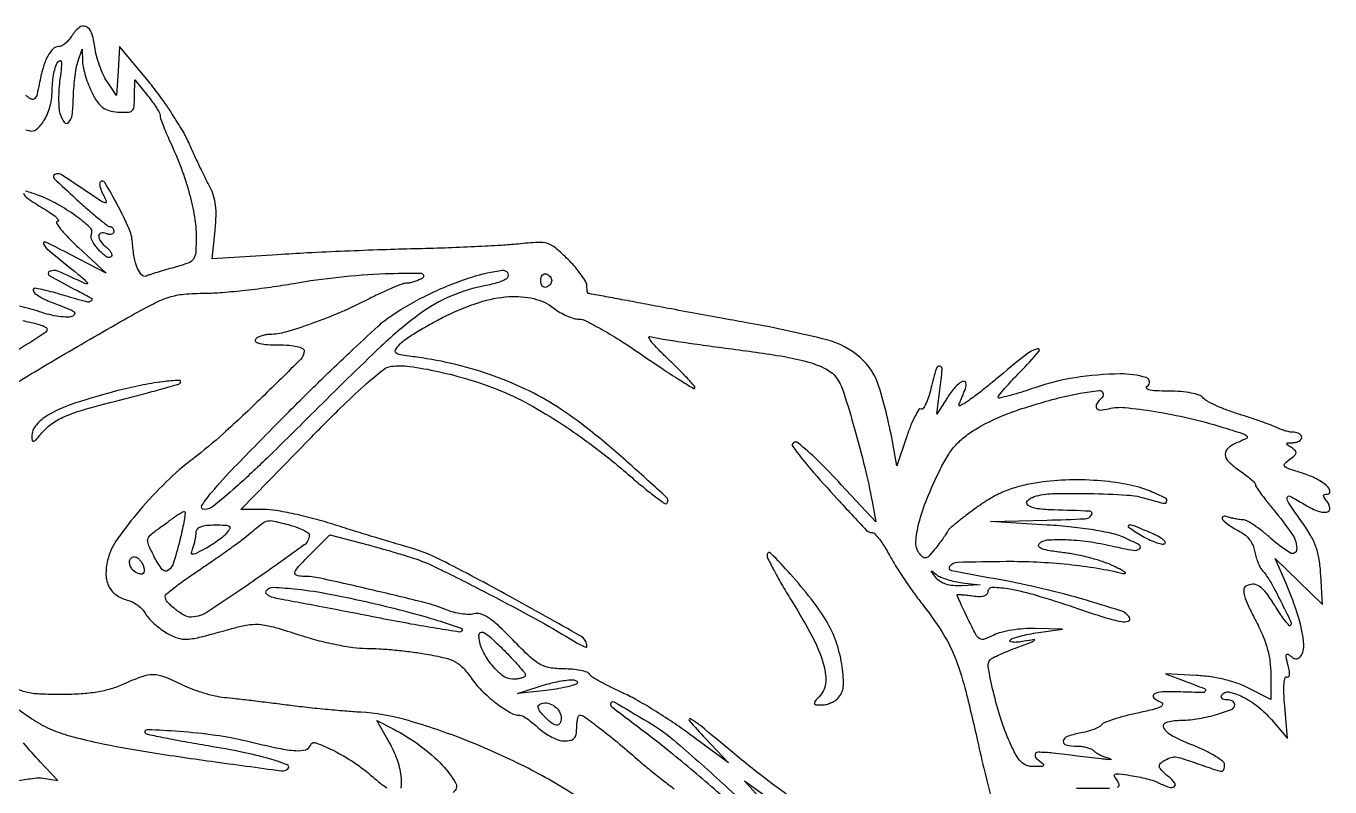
# Model space of a CAD drawing. Extents: x 39 to 1071, y 2 to 926.
# Drawn here: x 462.9 to 716.5, y 778.1 to 926 of the extents above; entities that cross this region are included whole.
import ezdxf

# ---------------------------------------------------------------- set-up
doc = ezdxf.new("R2010")
doc.units = 0

msp = doc.modelspace()

# ---------------------------------------------------------------- linework, layer by layer
for points in [[(675.188566, 777.99234, 0.421414), (675.513081, 778.501871, 0.116059), (675.041242, 779.450307, -0.068739), (674.587247, 780.181793, -0.444289), (674.743511, 780.533609, -0.110018), (675.512724, 780.608818, -0.00774), (677.668797, 780.311201, -0.013518), (679.25912, 780.022333, -0.012604), (680.869335, 779.642041, -0.012694), (682.282253, 779.231894, -0.041177), (683.184259, 778.860895, 0.032101), (685.210513, 777.984214, 0.236938), (686.225046, 778.107713, 0.442222), (686.33197, 778.80745, 0.048936), (685.053408, 780.102752, -0.017451), (683.79102, 781.230226, -0.120633), (683.348595, 781.925377, -0.248192), (683.439444, 782.488783, -0.090315), (684.053408, 783.05417, -0.044308), (685.353633, 783.723713, -0.117177), (686.381068, 783.882867, -0.059462), (687.742381, 783.609195, -0.005503), (691, 782.5, 0.002663), (694.490697, 781.289277, 0.074749), (695.433915, 781.11831, 0.336068), (695.857545, 781.419675, 0.076159), (696, 782.349497, 0.232917), (695.677098, 783.005061, 0.024736), (694.2375, 784.002642, 0.026449), (692.298599, 785.071042, 0.018167), (690, 786.082188, -0.022904), (685.846914, 787.956249, -0.149018), (684.213022, 789.526527, -0.476301), (684.643932, 790.606554, -0.07525), (687.25, 791.005577, 0.039375), (690.600126, 791.275594, 0.029154), (694.230413, 792.077591, 0.022398), (697.359505, 793.116299, 0.310844), (698, 794.047004, 0.160576), (697.880172, 794.410504, 0.096613), (697.542039, 794.720057, 0.078173), (697.03721, 794.929131, 0.059223), (696.440983, 795, -0.061406), (695.886026, 795.068413, -0.130858), (695.510632, 795.276206, -0.191584), (695.370945, 795.58368, -0.151498), (695.463088, 795.940275, -0.316949), (696.823745, 796.520941, -0.062621), (699.472793, 795.597001, -0.052149), (702.497665, 793.679968, -0.049517), (705.118794, 791.148344), (708.215608, 787.5), (707.702592, 793.750435, -0.011093), (707.550341, 796.297308, -0.028424), (707.585986, 798.143019, -0.044805), (707.774855, 799.272438, -0.504551), (708.13487, 799.416646, 0.318961), (708.445177, 799.436516, 0.198376), (708.626809, 799.770847, 0.066763), (708.605848, 800.537454, 0.020875), (708.374208, 801.666211, -0.007749), (707.98907, 803.321133, -0.17916), (708.05624, 803.792981, -0.442293), (708.354619, 803.866625, -0.024499), (709.217343, 803.224477, 0.433752), (710.791848, 803.429798, 0.179212), (711.429584, 805.752662, 0.054104), (710.387993, 811.031386, 0.025055), (707.967605, 817.600466), (705.87809, 822.5), (710.465053, 818.016267), (715.052017, 813.532533), (714.719211, 819.23329, 0.02363), (714.395405, 822.28929, 0.045436), (713.801748, 824.677671, 0.046391), (712.79603, 826.887189, 0.025739), (711.193202, 829.380501, -0.005277), (708.488903, 833.231311, -0.171915), (708.198875, 834.316351, -0.542121), (708.728719, 834.60439, -0.014492), (711.481763, 833.011271, 0.042556), (713.991644, 831.741025, 0.128888), (715.875578, 831.500297, 0.400313), (716.475335, 832.242008, 0.153986), (715.926114, 833.589028, -0.020791), (715.378389, 834.30781, -0.166999), (715.265678, 834.701809, -0.325851), (715.44987, 834.928504, -0.064709), (716, 835, 0.469759), (716.486737, 835.586787, 0.179205), (715.856055, 836.637721, 0.055), (713.564622, 838.092779, 0.041216), (710.779388, 839.184243, -0.007685), (708.360998, 839.949505, -0.138496), (707.695512, 840.401937, -0.382166), (707.7116, 840.910893, -0.044467), (708.643144, 841.728328, 0.02098), (709.632414, 842.51745, 0.177682), (709.902673, 843.007692, 0.252105), (709.743101, 843.456243, 0.042861), (708.995129, 844.024172, -0.011345), (708.172211, 844.570929, -0.315109), (708.087968, 844.800893, -0.324682), (708.275059, 844.953284, -0.011725), (709.25, 844.984687, 0.055145), (709.919429, 845.064679, 0.074289), (710.485937, 845.289252, 0.09332), (710.86614, 845.617251, 0.169824), (711, 846, 0.149454), (710.883405, 846.381359, 0.098698), (710.555389, 846.70625, 0.081991), (710.065097, 846.925341, 0.064244), (709.486431, 847, -0.043966), (708.782419, 847.062025, -0.021854), (707.907397, 847.257195, -0.021506), (707.011976, 847.540236, -0.029473), (706.236431, 847.875557, 0.026415), (705.222835, 848.321176, 0.004934), (703.315959, 849.020529, 0.005272), (701.068099, 849.793263, 0.004797), (698.732792, 850.543828, -0.014301), (696.443726, 851.327831, -0.017033), (694.335038, 852.201128, -0.015955), (692.622127, 853.04682, -0.097193), (691.860347, 853.668271, 0.135754), (691.060452, 854.225208, 0.035237), (689.533452, 854.644384, 0.030344), (687.526117, 854.920704, 0.018353), (685.127555, 855.015313, -0.009179), (682.614877, 855.068286, -0.046098), (681.222071, 855.252599, -0.244678), (680.84634, 855.571407, -0.363365), (680.97104, 855.96094, 0.642418), (680.7435, 857.633981, 0.076835), (675.692315, 858.346832, 0.034953), (666.925155, 857.617068, 0.045471), (659.110009, 855.673034, -0.007208), (656.383087, 854.768553, -0.012474), (654.088565, 854.106506, -0.006503), (652.214738, 853.642081, -0.483284), (652, 853.812357, -0.173624), (652.137702, 854.196956, -0.005417), (653.230117, 855.497937, -0.009992), (654.582934, 857.011761, -0.006688), (656.187632, 858.691183, 0.012659), (659.915127, 862.686704, 0.75379), (659.571567, 863.226911, 0.096918), (657.358704, 862.072798, 0.005888), (651.549608, 857.31974, -0.007594), (648.572745, 854.900951, -0.016196), (646.185829, 853.143167, -0.023063), (644.5844, 852.147503, -0.707861), (644.340229, 852.362452, -0.000111), (644.636922, 853.098371, -0.00007), (644.984495, 853.959595, -0.00007), (645.327072, 854.807759, -0.000127), (645.606989, 855.5, 0.162167), (645.677792, 856.622707, 0.475624), (645.069157, 856.897672, 0.097866), (643.63979, 855.791312, 0.036393), (642.106468, 853.75), (640.016534, 850.5), (640.644191, 855.25, 0.008959), (641.099218, 859.243247, 0.398574), (640.626713, 859.848294, 0.375873), (639.955817, 859.418425, 0.008803), (638.89881, 855.51242, -0.018268), (638.408184, 853.826582, -0.032566), (637.866051, 852.488124, -0.038514), (637.348135, 851.597959, -0.399539), (636.969823, 851.518651, 0.408509), (636.558879, 851.425864, 0.022656), (635.830574, 850.176512, 0.024513), (635.021471, 848.428313, 0.014172), (634.213533, 846.256231), (632.256247, 840.5), (631.546348, 844.5, 0.030642), (628.793033, 855.903511, 0.139988), (625.114839, 861.562657, 0.116766), (618.64156, 864.964072, 0.018435), (604.5, 868.044211, -0.000693), (599.879526, 868.880123, -0.000377), (594.20625, 869.919048, -0.000376), (588.438163, 870.98431, -0.000596), (583.5, 871.906224, 0.000277), (579.2649, 872.699679, 0.000447), (575.657813, 873.370074, 0.000061), (572.448226, 873.963223, 0.03238), (572.25, 873.9867, -0.3248), (572.151991, 874.066159, -0.02353), (572.073437, 874.426927, -0.025824), (572.018047, 874.903507, -0.016019), (572, 875.466667, 0.133694), (571.786606, 876.250471, 0.02208), (570.925491, 877.577009, 0.022904), (569.74262, 879.083236, 0.01847), (568.342096, 880.591237, 0.018961), (565.925484, 882.831203, 0.102621), (564.36841, 883.692052, 0.088991), (562.498683, 883.923194, 0.012393), (558.592096, 883.612752, -0.011198), (555.342168, 883.346677, -0.003018), (550.177053, 883.071339, -0.003055), (544.306761, 882.829875, -0.00316), (538.5, 882.663297, 0.003066), (532.217565, 882.48426, 0.001933), (524.884076, 882.201871, 0.00194), (517.674825, 881.868327, 0.003564), (511.807493, 881.532111), (499.114987, 880.713992), (499.684997, 886.236858, 0.018617), (499.864791, 888.973014, 0.036484), (499.767615, 891.152901, 0.044471), (499.384817, 892.981414, 0.050737), (498.694382, 894.629862, -0.009979), (497.930714, 896.103666, -0.003401), (496.879524, 898.272522, -0.003379), (495.750939, 900.683831, -0.00389), (494.707657, 903, 0.028489), (493.387258, 905.584019, 0.012314), (491.353521, 908.871639, 0.012139), (489.012443, 912.272449, 0.01575), (486.696188, 915.265155), (481.11082, 922.03031), (480.80541, 917.265155), (480.5, 912.5), (478.659954, 915.211901, -0.042528), (477.915303, 916.539573, -0.021739), (477.201319, 918.313372, -0.021434), (476.619943, 920.21745, -0.030046), (476.278285, 921.961901, 0.04804), (475.645618, 924.672019, 0.208193), (474.562105, 925.868559, 0.288711), (473.228633, 925.683733, 0.078331), (471.767927, 924, -0.040331), (471.199529, 923.234769, -0.042858), (470.526177, 922.5875, -0.046947), (469.8525, 922.140171, -0.123709), (469.294637, 922, 0.199096), (468.157661, 921.528579, 0.075658), (467.121048, 920.117729, 0.051315), (466.212066, 917.842575, 0.023032), (465.472586, 914.705562, -0.013993), (465.047067, 912.742214, -0.108842), (464.634971, 911.906774, -0.293604), (464.10729, 911.729231, -0.111997), (463.383826, 912.096416, 0.029597), (462.85207, 912.487024, 0.069635)], [(462.841718, 905.778057, -0.08957), (463.42453, 905.667334, 0.270515), (464.963322, 905.918783, 0.090753), (466.486748, 907.729559, 0.068574), (467.620693, 910.556405, 0.060199), (468.015313, 913.714817, -0.024764), (468.098906, 915.273983, -0.024232), (468.336323, 916.828727, -0.024968), (468.678473, 918.16918, -0.078551), (469.086609, 919, -0.186961), (469.494814, 919.271984, -0.440719), (469.760735, 919.085281, -0.057632), (469.775098, 918.006268, -0.007653), (469.508061, 915.736916, 0.016488), (469.311537, 913.767629, 0.01648), (469.245169, 911.789331, 0.016549), (469.301362, 910.061799, 0.060504), (469.504153, 908.986916, 0.075232), (470.347521, 907.273985, 0.476829), (471.186577, 907.212437, 0.157914), (471.869598, 908.659885, 0.026675), (472.09968, 911.75, -0.013694), (472.196586, 913.751915, -0.011949), (472.405267, 915.839062, -0.012101), (472.684802, 917.717225, -0.03451), (473, 919), (473.80064, 921.5), (473.901874, 919, 0.045875), (474.061726, 917.7975, 0.018956), (474.486977, 916.210138, 0.018565), (475.074717, 914.531471, 0.022728), (475.751554, 913.013237, 0.032028), (476.788269, 911.239148, 0.084153), (477.801067, 910.175237, 0.094227), (479.035028, 909.572767, 0.047332), (480.75, 909.275374, 0.023338), (482.694032, 909.216179, 0.182359), (483.521444, 909.543766, 0.183759), (483.922852, 910.33478, 0.023761), (484.035963, 912.262137), (484.071926, 915.5), (486.530996, 912.5, -0.013988), (487.472999, 911.282874, -0.017789), (488.269173, 910.106807, -0.015918), (488.860075, 909.092961, -0.123256), (488.995033, 908.565724, 0.081102), (489.091013, 907.996927, 0.008347), (489.553961, 906.711586, 0.010225), (490.166348, 905.190989, 0.008), (490.890792, 903.565724, -0.018724), (493.05874, 898.407311, -0.023176), (494.668382, 893.451919, -0.025537), (495.672018, 888.892511, -0.041425), (496, 884.940576, -0.015773), (495.904658, 881.918995, -0.141658), (495.461607, 880.684326, -0.151168), (494.438776, 879.91519, -0.01872), (491.75, 879.062019, 0.003496), (490.037425, 878.575461, 0.003992), (488.406177, 878.085494, 0.003618), (487.02858, 877.648749, 0.022485), (486.334859, 877.388257, -0.316181), (485.430459, 877.579416, -0.088799), (484.603479, 878.861447, -0.054495), (483.954992, 881.059616, -0.027224), (483.59717, 883.940878, 0.08788), (482.916137, 886.671367, 0.017787), (480.710587, 891.175958, 0.011259), (478.244609, 895.54957, 0.489323), (477.330819, 895.664152, 0.223587), (477.212959, 895.336666, 0.038633), (477.3286, 894.66982, 0.035574), (477.600372, 893.849862, 0.025062), (478.015364, 892.971291, -0.035585), (478.520834, 891.840184, -0.596413), (478.305521, 891.597857, -0.087853), (477.50424, 891.942743, -0.003492), (474.846385, 893.717289, 0.00589), (469.735795, 897.094103, 0.269678), (468.52434, 897.149009, 0.511025), (468.407638, 896.346498, 0.007382), (472.5, 892.491166, 0.005793), (474.853628, 890.388114, 0.008721), (476.957812, 888.61505, 0.004341), (478.767685, 887.169116, 0.167282), (479.25, 887.001805, -0.128172), (479.536026, 886.926524, -0.100464), (479.779688, 886.716, -0.089033), (479.943523, 886.401588, -0.075839), (480, 886.031385, -0.184534), (479.877514, 885.710807, -0.147206), (479.559375, 885.516384, -0.100118), (479.074366, 885.488865, -0.055937), (478.5, 885.638374, 0.139469), (477.479824, 885.729675, 0.362762), (477.045328, 885.199898, 0.161695), (477.405655, 884.146917, 0.056999), (478.524166, 882.979944, -0.035146), (479.070391, 882.457669, -0.056006), (479.448435, 881.934403, -0.076658), (479.616805, 881.48809, -0.25351), (479.530297, 881.196963, -0.366812), (478.581807, 881.118771, -0.054924), (477.042922, 882.497692, -0.051045), (475.750143, 884.276641, -0.226991), (475.64969, 885.529489, 0.30955), (475.340391, 886.82717, 0.026536), (472.54957, 889.09958, 0.031471), (468.993967, 891.365524, 0.035301), (465.312695, 893.071213, 0.023323), (462.80614, 893.892645, 0.606141)], [(462.424207, 893.483488, 0.162745), (463.195678, 892.492545, 0.011682), (466.1811, 890.607227, -0.013876), (467.743758, 889.610779, -0.03471), (468.808192, 888.776457, -0.09483), (469.207252, 888.248801, -0.553677), (469.059553, 888.00946, 0.573665), (468.865521, 887.672586, 0.038325), (469.640369, 886.529494, 0.025932), (471.071536, 884.9114, 0.0125), (473.059553, 882.984563), (478.5, 877.969125), (471.5, 881.578584, 0.005654), (466.698012, 883.98632, 0.686211), (466.334617, 883.648215, 0.125772), (467.162648, 882.5164, 0.002233), (473.051044, 877.710871, -0.010542), (474.262241, 876.688415, -0.055673), (474.845706, 876.046045, -0.596882), (474.760761, 875.870239, -0.122727), (474.317316, 875.960029, 0.009777), (469.08436, 878.324971, 0.217463), (467.457728, 878.286981, 0.603691), (467.430785, 877.46907, 0.011432), (472.164754, 874.915949, -0.008497), (475.552341, 873.114542, -0.524002), (475.610084, 872.537503, -0.248134), (474.71275, 872.338009, -0.006163), (470.544408, 873.536672, 0.005436), (468.606305, 874.097051, 0.006902), (466.804616, 874.570147, 0.005536), (465.288315, 874.928239, 0.055266), (464.641069, 875, 0.492103), (464.318687, 874.581321, 0.179062), (464.826116, 873.859631, 0.043947), (466.814372, 872.732348, 0.021321), (469.52416, 871.633312, -0.011778), (471.441276, 870.898039, -0.086571), (472.26826, 870.376683, -0.365176), (472.327452, 869.941965, -0.155504), (471.8431, 869.536209, -0.107918), (470.910361, 869.372459, -0.024968), (469.313426, 869.518411, -0.024648), (467.45149, 869.877181, -0.021918), (465.558153, 870.428737, 0.013469), (463.623795, 871.027871, 0.013037), (461.638923, 871.529099, 0.013061)], [(459.620841, 855.714122, -0.006759), (469.674837, 861.788623, -0.003246), (482.727026, 869.322316, -0.009704), (487.672249, 872.008416, -0.043166), (490.72437, 873.269783, -0.053758), (493.621834, 873.851719, -0.020676), (497.727026, 874.054876, 0.01812), (501.053039, 874.202445, 0.007236), (505.594814, 874.635431, 0.007149), (510.483804, 875.243877, 0.008943), (515, 875.954172, -0.017072), (523.749038, 877.184824, -0.01595), (532.7623, 877.850367, -0.016185), (539.741077, 877.916262, -0.738706), (540, 877, -0.03708), (539.316028, 876.626693, -0.026137), (538.5, 876.30716, -0.026502), (537.682709, 876.082758, -0.04912), (537, 876.002645, 0.084299), (536.104259, 875.833299, 0.009568), (534.178125, 875.076927, 0.011359), (531.907306, 874.073608, 0.009011), (529.5, 872.890557, -0.016977), (524.126695, 870.355332, -0.015831), (518.468364, 868.126494, -0.015135), (513.390097, 866.481218, -0.06806), (510.309017, 866.024588, 0.041425), (509.425033, 865.941226, 0.043259), (508.580088, 865.713473, 0.047266), (507.891567, 865.385777, 0.12021), (507.5, 865, 0.420328), (507.601709, 864.588375, 0.077973), (508.408386, 864.268876, 0.040398), (509.867237, 864.062207, 0.014995), (511.940983, 864, -0.016952), (514.084244, 863.927312, -0.039811), (515.667482, 863.692264, -0.057629), (516.691208, 863.327721, -0.285815), (517, 862.831655, -0.199633), (516.309124, 861.170252, -0.003109), (508.799054, 853.794032, -0.008928), (501.302492, 846.7775, -0.020759), (495.382439, 841.861855, 0.030724), (490.168365, 837.353984, 0.022632), (484.956205, 831.772847, 0.021601), (480.681837, 826.296821, 0.087769), (478.870861, 822.494466, 0.063852), (478.453118, 819.569718, 0.110784), (478.953496, 817.179079, 0.12656), (480.35598, 815.440411, 0.098904), (482.555242, 814.396779, -0.054575), (483.587513, 814.014173, -0.040967), (484.62386, 813.384647, -0.041868), (485.511222, 812.619689, -0.071185), (486.090199, 811.831461, 0.058429), (486.697113, 810.959618, 0.023969), (487.704981, 809.925978, 0.02332), (488.90478, 808.908283, 0.027619), (490.130493, 808.066837, 0.052326), (492.324758, 807.028925, 0.102967), (494.229475, 806.77592, 0.045638), (496.941793, 807.225789, 0.003881), (503.768574, 809.066286, -0.035014), (506.419724, 809.606738, -0.06219), (508.645501, 809.622051, -0.041892), (511.341746, 809.072477, -0.008598), (515.983667, 807.626353, 0.016286), (519.452008, 806.604061, 0.014233), (523.13835, 805.758019, 0.014649), (526.557369, 805.178719, 0.03465), (529.133181, 805, -0.015982), (531.580364, 804.921757, -0.007909), (534.679024, 804.67414, -0.007841), (537.887787, 804.315711, -0.011373), (540.706316, 803.890688, -0.014784), (544.335815, 803.147466, -0.063447), (546.398625, 802.375089, -0.08411), (547.905183, 801.223083, -0.038346), (549.455725, 799.279969, 0.048672), (551.495675, 796.82892, 0.031614), (554.277993, 794.407246, 0.029877), (557.081613, 792.516779, 0.134179), (558.972648, 792, -0.133392), (559.482707, 791.861459, -0.018431), (560.417844, 791.265625, -0.020053), (561.493925, 790.457293, -0.015764), (562.594501, 789.5, 0.038368), (563.800372, 788.543247, 0.033626), (565.191123, 787.734375, 0.035133), (566.552074, 787.176027, 0.079941), (567.646023, 787, 0.05226), (568.815708, 787.12259, 0.152829), (569.514602, 787.515508, 0.144708), (569.887137, 788.252716, 0.045151), (570, 789.5, -0.02233), (570.042812, 790.458143, -0.035803), (570.173853, 791.265625, -0.040565), (570.36235, 791.84698, -0.30282), (570.591839, 792, -0.158148), (571.516386, 791.700068, -0.006262), (574.403497, 789.550843, -0.010213), (577.856948, 786.798666, -0.006227), (581.826561, 783.415903, 0.008155), (583.943091, 781.626307, 0.005266), (586.449052, 779.620254, 0.005293), (588.940894, 777.710428, 0.009949)], [(614.37146, 774.160156, -0.012922), (607.236723, 779.268645, -0.012848), (600.361512, 784.748331, 0.002394), (594.080815, 789.972575, 0.053543), (592.106973, 791.271586, 0.826429), (591.867358, 790.965742, 0.009554), (595, 787.506102), (599.5, 782.723296), (591.963047, 788.322457, 0.012295), (588.665803, 790.648377, 0.009695), (584.988874, 793.007104, 0.009825), (581.486523, 795.065469, 0.023828), (578.804987, 796.407539, -0.010524), (576.604691, 797.436511, -0.013815), (574.643861, 798.472619, -0.011304), (573.066393, 799.410383, -0.115071), (572.532923, 799.94673, 0.175564), (572.016219, 800.355785, 0.029327), (570.774689, 800.690602, 0.029073), (569.201845, 800.922925, 0.022133), (567.461556, 801, -0.039194), (564.779272, 801.210583, -0.09066), (562.87983, 801.877193, -0.06044), (560.906044, 803.34394, -0.010387), (557.584753, 806.633415, 0.011071), (554.766991, 809.416566, 0.041798), (552.830149, 810.962197, 0.072424), (551.324725, 811.680852, 0.140047), (550.001482, 811.710639, -0.070438), (548.960778, 811.590285, -0.02999), (547.560065, 811.710297, -0.028935), (546.05737, 812.020056, -0.033672), (544.676954, 812.490511, 0.03788), (540.540125, 813.861669, 0.00382), (530.442128, 816.297459, 0.003073), (520.146873, 818.631133, 0.054243), (516.75677, 819, -0.082295), (515.484211, 819.210879, -0.424696), (515.212208, 819.789959, -0.09866), (515.914243, 820.907783, -0.006984), (518.49527, 823.561937), (521.990541, 827.057207), (528.188262, 825.451216, -0.004409), (530.877778, 824.728924, -0.003271), (533.837136, 823.88522, -0.003306), (536.620128, 823.052065, -0.007451), (538.71529, 822.375387, -0.033591), (543.085492, 820.556197, -0.003989), (552.452481, 815.802926, -0.005147), (561.976122, 810.749249, -0.013088), (568.75, 806.831732, 0.0102), (569.996965, 806.100939, 0.018719), (571.045313, 805.565416, 0.015972), (571.852617, 805.221336, 0.527541), (572, 805.32215, 0.269834), (570.815926, 807.356475, 0.003211), (556.861482, 815.164682, 0.008412), (543.62594, 822.171746, 0.053005), (536.5, 824.887905, -0.007415), (534.357246, 825.488047, -0.001898), (530.908761, 826.523535, -0.001933), (526.981705, 827.735605, -0.001961), (523.083016, 828.972257, 0.012287), (519.149011, 830.131272, 0.011857), (515.116104, 831.110601, 0.011857), (511.526027, 831.804009, 0.041795), (509.185464, 832), (504.704896, 832), (518.102448, 845.75, -0.005429), (524.078849, 851.751835, -0.012634), (528.716431, 856.084294, -0.011757), (532.297524, 859.116648, -0.13664), (533.967175, 859.837379, -0.069561), (537.503411, 859.826791, -0.018535), (543.060884, 858.821481, -0.018942), (549.172512, 857.235481, -0.022255), (554.82048, 855.261151, -0.031084), (560.693318, 852.475242, -0.019214), (567.235345, 848.522516, -0.017858), (574.052806, 843.679711, -0.015968), (580.77372, 838.18577, 0.007325), (583.212299, 836.121057, 0.012067), (585.339958, 834.456831, 0.005721), (587.146592, 833.144538, 0.365642), (587.508454, 833.175121, 0.426464), (587.484115, 834.343928, 0.003912), (580.3578, 840.797911, 0.011764), (573.090632, 846.97606, 0.023228), (566.991935, 851.465857, 0.033104), (560.873445, 854.98511, 0.027201), (553.934466, 857.930302, 0.026531), (546.519898, 860.174905, 0.027263), (538.976083, 861.597561, -0.005509), (535.714268, 862.06688, -0.127169), (534.857683, 862.436026, -0.388869), (534.760617, 863.004328, -0.040768), (535.656683, 864.173132, -0.060579), (536.755833, 865.125983, -0.011168), (539.016688, 866.577922, -0.011843), (541.754708, 868.16332, -0.010539), (544.672313, 869.682611, -0.037106), (551.059373, 872.269597, -0.060277), (556.800527, 873.37524, -0.074317), (561.68767, 872.990723, -0.110354), (565.545516, 871.142857, 0.034419), (566.750276, 870.322689, 0.029659), (568.116358, 869.629464, 0.030776), (569.435161, 869.149914, 0.071931), (570.471843, 869, -0.120114), (571.810457, 868.67372, -0.009733), (575.01248, 866.934284, -0.012662), (578.783767, 864.661244, -0.00939), (582.836984, 861.967774, 0.004297), (586.735197, 859.319683, 0.007516), (590.014614, 857.20341, 0.002752), (592.778429, 855.499219, 0.58519), (593, 855.623704, 0.184186), (592.835946, 856.053946, 0.005021), (591.457813, 857.567446, 0.00976), (589.761913, 859.322777, 0.006461), (587.75, 861.274351, -0.009971), (585.850175, 863.143256, -0.024593), (584.554367, 864.60739, -0.063509), (584.047884, 865.436346, -0.653706), (584.243591, 865.652264, 0.039926), (585.437293, 865.355479, 0.002426), (589.075322, 864.772014, 0.003609), (593.421831, 864.128627, 0.00266), (598.243591, 863.476561, -0.005817), (608.922548, 861.963694, -0.028162), (614.912492, 860.695279, -0.052129), (618.555599, 859.28582, -0.130088), (620.662107, 857.392937, -0.068868), (621.965885, 854.641556, -0.006972), (624.048291, 847.690112, -0.009498), (626.042166, 840.137792, -0.014672), (627.447796, 833.535952), (628.170937, 829.571904), (621.46444, 836.815541, 0.01211), (616.824751, 841.589546, 0.026839), (613.015858, 844.942233, 0.322329), (612.157232, 844.980457, 0.427626), (612.024555, 844.265439, 0.021996), (615.432205, 839.952736, 0.007721), (620.686343, 834.059499, 0.002368), (626.327787, 827.983246, 0.207335), (627.443069, 827.5, -0.208512), (627.981362, 827.265315, -0.022584), (628.878532, 826.207412, -0.024679), (629.870091, 824.78526, -0.017447), (630.845551, 823.099702, 0.017023), (632.025956, 821.056004, 0.008183), (633.670142, 818.514302, 0.008103), (635.473514, 815.916148, 0.011484), (637.167428, 813.668972, -0.025599), (640.993546, 808.283515, -0.045545), (643.481601, 803.451374, -0.033483), (645.496213, 797.321304, -0.008234), (647.957713, 787, 0.004647), (649.362823, 780.915101, 0.004149), (650.932988, 774.622492, 0.004164)], [(462.259263, 868.746904, 0.02706), (463.673733, 868.40143, -0.018253), (464.948379, 868.113786, -0.028119), (466.022909, 867.764039, -0.027006), (466.820623, 867.403108, -0.279964), (467, 867.107861, -0.255512), (466.568395, 866.318412, -0.000885), (457.121529, 860.28474, -0.00137)], [(569.646302, 776.449561, 0.027021), (559.222903, 782.349496, 0.0229), (547.639923, 787.4562, 0.02359), (536.587949, 791.146696, 0.055129), (528, 792.576366, -0.006973), (524.940089, 792.787095, -0.003444), (521.059375, 793.135712, -0.003417), (517.037026, 793.552765, -0.004987), (513.5, 793.979697, 0.001495), (510.143793, 794.408607, 0.001357), (506.675, 794.831813, 0.001357), (503.56924, 795.193629, 0.004368), (501.5, 795.410705, -0.032442), (499.665927, 795.707907, -0.017223), (497.440752, 796.29974, -0.017073), (495.198649, 797.064056, -0.025325), (493.298306, 797.897515, 0.021754), (489.878086, 799.426771, 0.091776), (487.682597, 799.857933, 0.089401), (485.449381, 799.480448, 0.020053), (481.859204, 798.021962, -0.03512), (479.418702, 797.115127, -0.029972), (476.742863, 796.500921, -0.025717), (473.642122, 796.14502, -0.014993), (469.900038, 796.021962, -0.011257), (465.499344, 796.108332, -0.048861), (462.917358, 796.471619, -0.06541), (460.834678, 797.274771, -0.031209)], [(459.633174, 794.450208, 0.016303), (464.069343, 791.287421, 0.041026), (467.540972, 789.369354, 0.039385), (471.361564, 788.000548, 0.014031), (477, 786.637248, 0.012987), (486.179728, 784.936444, 0.005073), (498.935203, 783.046694, 0.00102), (512.56119, 781.197372, 0.20847), (513.835646, 781.561361, 0.573163), (513.708403, 782.353059, 0.022527), (510.275688, 783.51156, 0.019955), (505.130661, 784.773551, 0.009106), (498.324232, 786.029124, -0.00342), (493.836372, 786.804332, -0.005284), (489.970509, 787.541623, -0.001893), (486.659636, 788.222456, -0.14572), (486.190182, 788.476485, -0.678972), (486.514591, 789.227919, -0.01144), (492.707894, 788.901992, -0.015979), (499.745548, 788.143156, -0.023987), (505.813347, 786.992994, 0.006192), (512.029398, 785.583966, 0.035195), (515.385846, 785.110412, 0.07986), (517.301083, 785.282442, 0.255364), (518.208791, 786.126374, -0.424334), (519.274295, 786.636392, -0.027857), (522.743736, 785.120707, -0.031169), (526.729921, 782.785688, -0.032091), (530.354211, 779.993861, 0.014997), (531.741705, 778.847447, 0.019085), (533.090804, 777.879447, 0.017334)], [(535.848077, 777.815576, 0.07626), (535.887148, 780.211741, 0.053966), (535.081626, 783.450762, 0.041981), (533.549393, 786.743909), (531.122877, 790.987818), (534.311439, 789.338978, -0.03879), (539.516428, 786.113419, -0.045364), (543.872911, 782.269386, -0.057776), (546.443372, 778.82934, -0.406246), (545.982365, 776.989101, 0.501913)], [(461.435199, 779.290358, -0.011572), (464.569205, 779.768404, -0.068596), (466.223232, 779.753929), (469.078978, 779.334794), (465.688664, 782.917397, -0.017481), (462.391199, 786.655345, -0.010835)], [(608.061278, 773.175581), (602.622557, 779.264163), (610.061278, 773.924439, 0.009375)], [(667.201854, 777.811876, 0.001625), (673.60786, 777.824723, 0.050237)]]:
    msp.add_lwpolyline(points, format="xyb")
for points in [[(556.527357, 877.044265, -0.147061), (556.124344, 876.687075, -0.021468), (555.101418, 876.266315, -0.022738), (553.813208, 875.865229, -0.017733), (552.38262, 875.543957, 0.054317), (545.557528, 873.4777, 0.057556), (539.479961, 870.01819, 0.032221), (531.97997, 863.74083, 0.005865), (518.999475, 851.077348, -0.003189), (509.792108, 841.998174, -0.01122), (503.702569, 836.330055, -0.011089), (499.369311, 832.643329, -0.172373), (497.558657, 832, -0.589335), (497.128732, 832.776394, -0.036884), (499.078935, 835.433794, -0.015814), (503.419343, 840.202027, -0.002448), (512.359651, 849.330474, -0.003999), (519.253962, 856.190644, -0.004936), (525.793559, 862.469338, -0.004097), (531.376426, 867.63892, -0.035957), (534.022678, 869.722113, -0.038129), (541.322139, 873.889861, -0.032016), (549.603439, 877.183775, -0.048708), (555.593546, 878.505798, -0.628431)], [(565.15, 876.5, -0.102038), (565.069583, 876.110048, -0.070382), (564.834219, 875.723802, -0.066918), (564.485911, 875.399741, -0.073624), (564.075, 875.191667, -0.159683), (563.666526, 875.189601, -0.143818), (563.315781, 875.428177, -0.107546), (563.079656, 875.888977, -0.064908), (563, 876.5, -0.064908), (563.079656, 877.111023, -0.107546), (563.315781, 877.571823, -0.143818), (563.666526, 877.810399, -0.159683), (564.075, 877.808333, -0.073624), (564.485911, 877.600259, -0.066918), (564.834219, 877.276198, -0.070382), (565.069583, 876.889952, -0.102038)], [(480.5, 855.035111, 0.013096), (472.544262, 852.702499, 0.046462), (467.660974, 850.613354, 0.082999), (464.933236, 848.484399, 0.191385), (464.022236, 846.095012, 0.063988), (464.119975, 845.41008, 0.422641), (464.392477, 845.260676, 0.13666), (464.858659, 845.559396, 0.012117), (465.772236, 846.63296, -0.063411), (467.85704, 848.627666, -0.059288), (470.421082, 850.089704, -0.032127), (474.422505, 851.485179, -0.005767), (482.059824, 853.515165, 0.002639), (486.089165, 854.55921, 0.0041), (489.551807, 855.506397, 0.001303), (492.536197, 856.35753, 0.126918), (492.913282, 856.579948, 0.682935), (492.689415, 857.090874, 0.020824), (489.487969, 856.827214, 0.018921), (485.144225, 856.11886, 0.014882)], [(672.2, 853.8, 0.046687), (671.14293, 852.524668, 0.290396), (671.115745, 851.714465, 0.28319), (671.841986, 851.329741, 0.045315), (673.500283, 851.589427, -0.086546), (676.614007, 851.817896, -0.015291), (682.443908, 851.055727, -0.016735), (689.071883, 849.753227, -0.017489), (695.5, 848.026105, -0.003171), (699.464743, 846.783141, -0.105329), (700.325583, 846.290227, -0.519315), (700.270437, 845.821347, -0.031291), (698.75, 845.118145, 0.068622), (696.746712, 844.003717, 0.247519), (696.143326, 842.724753, 0.19332), (696.811289, 841.254338, 0.043423), (699, 839.5, -0.014059), (700.14725, 838.686143, -0.019976), (701.115533, 837.89498, -0.016484), (701.850451, 837.199298, -0.196332), (701.997125, 836.844614, 0.149793), (702.125695, 836.431562, 0.006443), (703.009584, 835.172343, 0.010519), (704.121631, 833.697146, 0.007254), (705.439755, 832.072108, -0.023384), (709.242916, 827.061417, -0.170426), (710.020871, 824.193368, -0.564492), (708.751748, 823.548281, -0.044321), (705.023547, 826.359761, 0.016105), (703.377092, 827.753617, 0.020244), (701.762094, 828.93068, 0.018814), (700.356963, 829.795482, 0.129234), (699.578907, 830, -0.033689), (698.906847, 830.045334, -0.015507), (698.041241, 830.190109, -0.015279), (697.136671, 830.39932, -0.020446), (696.331787, 830.647179, 0.246927), (695.65529, 830.548702, 0.4504), (695.607894, 830.054968, 0.059123), (697.079303, 828.810539, 0.03075), (699.165816, 827.609152, -0.068689), (700.085958, 826.982204, -0.050277), (700.915828, 826.064275, -0.05067), (701.538643, 825.009378, -0.073907), (701.841175, 823.974968, 0.036432), (702.066365, 822.917502, 0.02682), (702.461747, 821.786397, 0.027327), (702.954504, 820.751943, 0.053043), (703.474663, 820, -0.049685), (704.934589, 817.919456, -0.01171), (706.932788, 814.165635, -0.004717), (708.900735, 810.156438, -0.318198), (708.77932, 809.445987, -0.436317), (708.542515, 809.454856, -0.011863), (707.810428, 810.347679, -0.01731), (706.945429, 811.5379, -0.010067), (705.986779, 813.021392, 0.020084), (704.169361, 815.713934, 0.08314), (702.766498, 817.076965, 0.155502), (701.479203, 817.470336, 0.136236), (700.123812, 817.07652, 0.254073), (699.740276, 816.406046, 0.074533), (699.895515, 815.188361, 0.040847), (700.585429, 813.339999, 0.011342), (701.964496, 810.567494, -0.019781), (703.368749, 807.620672, -0.031899), (704.29909, 805.001993, -0.035419), (704.82395, 802.500016, -0.034006), (705, 799.914505), (705, 795.032101), (700.81015, 797.215973, 0.03592), (698.671404, 798.142177, 0.02412), (696.116991, 798.900656, 0.023046), (693.348594, 799.445491, 0.02351), (690.56015, 799.728724), (684.5, 800.057602), (688.324409, 798.621058, -0.003815), (692.075735, 797.179214, -0.415033), (692.271602, 796.727848, -0.313624), (691.791733, 796.409596, -0.003172), (687.49648, 796.532292, 0.016327), (683.957909, 796.54026, 0.11765), (682.323497, 796.097374, 0.529812), (682.254607, 795.393261, 0.0757), (683.75, 794.491201, -0.391312), (683.943771, 794.072163, -0.21296), (683.533345, 793.615852, -0.04375), (681.957075, 793.073837, -0.008897), (679.075882, 792.411501, 0.011268), (676.572901, 791.823599, 0.015789), (674.36901, 791.178369, 0.012055), (672.594233, 790.549577, 0.164618), (672.07359, 790.119072, -0.140613), (671.62812, 789.714089, -0.024007), (670.566936, 789.252326, -0.024544), (669.230378, 788.819254, -0.019708), (667.756458, 788.482134, 0.038651), (665.380837, 787.843271, 0.27462), (664.647997, 786.96397, 0.403301), (665.168792, 786.215523, 0.049083), (667.359017, 786, -0.035846), (668.286673, 785.933409, -0.03312), (669.220774, 785.734763, -0.034789), (670.028795, 785.444103, -0.086502), (670.55, 785.097065, 0.053226), (671.053704, 784.711236, 0.021859), (671.808437, 784.295399, 0.021331), (672.664615, 783.915904, 0.025605), (673.5, 783.635941, -0.058913), (673.906134, 783.469065, -0.739236), (673.884375, 783.36693, -0.045377), (673.253857, 783.368792, -0.006886), (672, 783.503997, 0.001437), (662.612804, 784.619841, 0.027647), (659.681194, 784.796418, 0.370658), (659.142899, 784.338362, 0.268171), (659.44113, 783.565267, -0.007074), (660.694695, 782.524824, -0.314334), (660.77598, 782.212715, -0.306343), (660.51075, 782.02259, -0.00685), (658.862067, 782, -0.087171), (657.491215, 782.240828, -0.113058), (656.422152, 782.930545, -0.071018), (655.433789, 784.283628, -0.017745), (654.231462, 786.75, -0.026899), (652.487445, 791.323393, -0.019922), (651.040096, 796.538947, -0.012376), (650.025346, 801.392497, -0.244082), (650.458026, 802.803977, -0.084371), (650.952135, 803.161373, -0.007879), (652.315221, 803.80659, -0.009943), (653.978763, 804.522625, -0.007654), (655.820716, 805.239734, 0.001568), (658.609456, 806.286538, 0.101152), (659.045432, 806.562215, 0.732762), (658.978611, 806.69728, 0.004554), (657, 806.372918, -0.017862), (655.707829, 806.196257, -0.04524), (654.760784, 806.187037, -0.126211), (654.3204, 806.338754, -0.468531), (654.29203, 806.591881, -0.120699), (654.855717, 806.949901, -0.015555), (656.234367, 807.368095, -0.017425), (657.931289, 807.762842, -0.013729), (659.79203, 808.075083), (664.5, 808.732774), (659.20034, 808.866387, 0.024782), (656.966019, 808.811978, 0.021543), (654.639958, 808.538629, 0.02212), (652.553821, 808.10642, 0.057244), (651.119566, 807.56183, -0.033139), (649.341104, 806.786748, -0.227171), (648.416991, 806.881351, -0.133851), (647.634293, 807.711645, -0.009382), (646.169226, 810.588582, -0.002467), (645.337836, 812.321532, -0.003795), (644.63721, 813.830074, -0.001302), (644.046419, 815.136838, -0.105892), (644, 815.353559, -0.416782), (644.105028, 815.45767, -0.009489), (644.88125, 815.436133, -0.015563), (645.84959, 815.360605, -0.009192), (647, 815.213308, 0.028017), (648.304369, 815.095978, 0.073785), (649.234476, 815.202106, 0.128249), (649.789925, 815.517206, 0.202624), (650, 816.014309, -0.420202), (650.886772, 816.883171, -0.039649), (654.246449, 816.547234, -0.027665), (659.388072, 815.320382, -0.009576), (666.660494, 813.00125, 0.005132), (672.71451, 811.01121, 0.030589), (675.938245, 810.201212, 0.127701), (677.274746, 810.293606, 0.483463), (677.519094, 810.969105, 0.179061), (675.811412, 812.302277, 0.007213), (668.167239, 814.617268, 0.01305), (659.583722, 816.841388, 0.013982), (651.090159, 818.558508, -0.005799), (642.962888, 820.063588, -0.545494), (642.594427, 820.993292, -0.235694), (644.081192, 821.779517, -0.004082), (653.5, 821.923923, -0.013982), (659.519745, 821.798719, -0.013744), (665.557762, 821.337464, -0.014291), (671.281161, 820.575756, -0.019881), (676.346756, 819.545501, 0.170556), (676.673649, 819.57746, 0.562303), (676.692484, 819.746456, 0.041815), (675.920515, 820.245342, 0.008977), (674.5, 820.97085, 0.032586), (672.554662, 821.768437, 0.015586), (669.967245, 822.548389, 0.015379), (667.204787, 823.197687, 0.021159), (664.686366, 823.598394, -0.010846), (662.025969, 823.965617, -0.047743), (660.494658, 824.363598, -0.149626), (659.891411, 824.819086, -0.36855), (659.932124, 825.332124, -0.178936), (661.534233, 826.069357, -0.027186), (665.115269, 826.150992, -0.02763), (669.527062, 825.767036, -0.020946), (674.303977, 824.878317, 0.011671), (678.294293, 824.059102, 0.221633), (679.494879, 824.374717, 0.533471), (679.420287, 825.099073, 0.018137), (676.358086, 826.585015, 0.048254), (674.073786, 827.339669, 0.015687), (670.580041, 828.016205, 0.014192), (666.315444, 828.58035, 0.01003), (661.5, 828.981343), (650.5, 829.675494), (661.5, 829.937427, 0.00548), (668.840167, 830.192736, 0.238609), (670.148594, 830.931826, 0.583443), (669.777969, 831.664787, 0.006269), (662.809017, 831.90032, -0.028118), (659.585504, 832.150537, -0.116296), (657.772717, 832.843742, -0.464021), (657.684104, 833.683778, -0.125568), (658.988275, 834.496279, -0.07102), (662.525864, 835.087265, -0.010616), (669.75619, 835.105331, -0.011361), (676.989217, 834.805332, -0.058274), (680.933768, 834.085141, 0.0125), (684.048211, 833.216454, 0.364525), (684.73903, 833.551949, 0.406096), (684.491839, 834.225122, 0.012901), (681.578935, 835.531466, 0.053412), (677.086433, 836.867468, 0.027662), (671.270709, 837.610192, 0.026778), (665.032542, 837.723544, 0.032239), (659.198339, 837.139175, 0.023702), (655.929786, 836.436762, 0.034555), (653.141528, 835.487445, 0.034469), (650.505446, 834.161141, 0.023422), (647.698339, 832.314393, 0.005695), (645.683738, 830.814053, 0.008142), (643.934009, 829.43409, 0.004903), (642.49978, 828.240967, 0.113297), (642.183395, 827.817331, -0.04514), (641.952573, 827.400833, -0.005598), (641.36031, 826.548858, -0.006569), (640.630606, 825.551837, -0.005393), (639.826, 824.505924, -0.013801), (638.584189, 823.013869, -0.143639), (637.917002, 822.59208, -0.259875), (637.327627, 822.730125, -0.050254), (636.568907, 823.574878, -0.178149), (635.964095, 825.687934, -0.043836), (636.554264, 829.31173, -0.034609), (638.110035, 834.034123, -0.017153), (640.693746, 839.792833, -0.025828), (642.176568, 842.45821, -0.0431), (643.719999, 844.507659, -0.045218), (645.535453, 846.194851, -0.032094), (647.840004, 847.752123, -0.048072), (654.85584, 851.00394, -0.023654), (664.288686, 853.825507, -0.032608), (671.556826, 855.134258, -0.709825)], [(492.900698, 826.371639, -0.013158), (491.620983, 821.670429, -0.161957), (490.566128, 820.171437, -0.404879), (489.417736, 820.325024, -0.049278), (487.907512, 822.681409, -0.010316), (486.806485, 824.955779, -0.100937), (486.565468, 825.989678, -0.190034), (486.83913, 826.744627, -0.055601), (487.770885, 827.589204, 0.00164), (488.576201, 828.174589, 0.000848), (489.579111, 828.911261, 0.000843), (490.607396, 829.671943, 0.001281), (491.498428, 830.336965, -0.015601), (492.285818, 830.89025, -0.024643), (492.996943, 831.30887, -0.021617), (493.578349, 831.582261, -0.304335), (493.793455, 831.539878, -0.238563), (493.878278, 831.281344, -0.004926), (493.653555, 829.899361, -0.010417), (493.335127, 828.260303, -0.006684)], [(514.25, 828.947419, -0.020169), (515.686698, 828.485273, -0.029914), (516.898438, 827.956652, -0.029838), (517.787909, 827.434507, -0.250105), (518, 827.037025, -0.240472), (517.012866, 825.103222, -0.00466), (507.613955, 818.428519, -0.006754), (498.33096, 812.149901, -0.132244), (495.078741, 811.078604, -0.141426), (493.742012, 811.385587, -0.040971), (491.963947, 812.572556, -0.039832), (490.42855, 814.00333, -0.187407), (490, 815.106539, -0.224681), (490.218992, 815.569277, -0.006343), (491.982813, 816.978388, -0.01177), (494.163076, 818.594394, -0.007679), (496.75, 820.360212, 0.005199), (499.554287, 822.254083, 0.004782), (502.398438, 824.258688, 0.004781), (504.900152, 826.094539, 0.015725), (506.5, 827.372698, -0.010356), (508.835263, 829.279837, -0.116435), (509.914937, 829.777989, -0.109552), (511.126512, 829.756454, -0.008721)], [(501.945277, 827.434063, -0.044895), (501.241611, 826.726242, -0.017574), (500.1554, 825.877178, -0.017229), (498.908913, 825.035586, -0.020544), (497.677063, 824.333003, -0.00562), (495.83653, 823.407293, -0.130301), (495.265947, 823.294223, -0.461177), (495.073123, 823.551554, -0.036329), (495.354231, 824.480727, 0.02351), (495.601589, 825.228668, 0.016771), (495.810305, 826.085838, 0.016986), (495.954361, 826.91836, 0.034356), (496, 827.581787, -0.185754), (496.239192, 828.203412, -0.116267), (496.888558, 828.652123, -0.068588), (497.998872, 828.919371, -0.024815), (499.622445, 829, -0.009718), (501.704276, 828.959535, -0.139468), (502.401316, 828.73162, -0.381447), (502.513621, 828.289604, -0.053228)], [(679.854126, 826.947637, 0.022796), (681.222298, 826.196803, 0.028297), (682.559578, 825.631806, 0.028734), (683.704484, 825.295485, 0.149246), (684.354126, 825.339755, 0.450461), (684.468284, 825.643062, 0.103287), (684.071272, 826.121803, 0.046006), (683.131314, 826.738521, 0.019923), (681.782119, 827.38838, 0.005236), (678.331779, 828.841296, 0.154416), (677.395049, 828.917972, 0.659527), (677.328563, 828.552536, 0.009297)], [(485.822649, 820.670641, -0.054411), (485.883, 819.943861, -0.213542), (485.693279, 819.547707, -0.215418), (485.273006, 819.42729, -0.055332), (484.572649, 819.610496, -0.1429), (483.517842, 820.41284, -0.134359), (483.028585, 821.676078, -0.2383), (483.368524, 822.564415, -0.271076), (484.25, 822.750467, -0.094989), (484.752215, 822.469005, -0.055843), (485.227591, 821.967836, -0.053079), (485.606394, 821.337846, -0.061011)], [(607.020567, 823.232453, 0.12095), (607.207046, 822.41584, 0.006171), (608.465854, 819.983546, 0.009552), (610.06723, 817.114111, 0.006756), (611.969575, 813.952303, -0.016556), (615.898165, 807.123308, -0.049089), (617.955049, 802.13129, -0.08035), (618.442367, 798.471695, -0.178766), (617.410258, 795.900837, 0.0082), (616.33982, 794.678301, 0.219845), (616.22745, 794.272214, 0.348754), (616.482575, 794.040745, 0.016425), (617.722568, 794, 0.063661), (618.592947, 794.111269, 0.044301), (619.527136, 794.44472, 0.044521), (620.38149, 794.934314, 0.06728), (621.011569, 795.513939, 0.171378), (621.878951, 797.866267, 0.045067), (621.568387, 801.930461, 0.043616), (620.399949, 806.440219, 0.051512), (618.509144, 810.419033, 0.029653), (615.593757, 814.627433, 0.016452), (611.578204, 819.41392, 0.011424), (607.728298, 823.515296, 0.665486)], [(645.004015, 817.741742), (648.5, 817.320074), (644.872445, 817.160037, -0.03358), (643.201542, 817.198553, -0.054478), (641.810564, 817.479116, -0.065012), (640.701327, 817.998239, -0.084744), (639.872445, 818.75, -0.001926), (639.036016, 819.82503, -0.223567), (638.998662, 819.994085, -0.545114), (639.094572, 820.029116, -0.003111), (640.004015, 819.331705, 0.065164), (640.820144, 818.853214, 0.023068), (642.093171, 818.382731, 0.022439), (643.555247, 817.989071, 0.024531)], [(530, 813.85815, -0.007055), (537.092834, 812.116844, -0.012269), (542.918392, 810.445539, -0.006936), (547.512782, 808.934226, -0.55429), (547.654337, 808.321004, -0.238972), (547.213222, 808.176655, -0.001388), (542.812713, 808.867272, -0.005368), (537.754396, 809.731307, -0.003339), (531.839554, 810.847981, 0.000654), (525.689466, 812.043311, 0.000783), (519.896268, 813.15201, 0.000671), (515.011117, 814.072208, 0.005194), (512.72221, 814.47562, -0.024134), (511.219579, 814.799548, -0.057791), (510.160738, 815.217605, -0.107325), (509.616136, 815.681294, -0.310766), (509.593104, 816.150645, -0.271708), (510.960518, 816.874074, -0.016972), (515.701936, 816.503823, -0.019415), (521.995017, 815.548248, -0.009278)], [(560, 799.791792, -0.25768), (559.83198, 799.487416, -0.061483), (559.289583, 799.232589, -0.048096), (558.508054, 799.057593, -0.031051), (557.581559, 799, -0.172175), (555.539639, 799.724616, -0.058624), (553.312676, 802.013582, -0.057341), (551.575542, 804.911566, -0.106764), (551, 807.576242, -0.282855), (551.319851, 808.096403, -0.252183), (551.961355, 808.079793, -0.055543), (553.230145, 807.152901, -0.008532), (555.5, 805, -0.008351), (557.224186, 803.250358, -0.012198), (558.678125, 801.648317, -0.007711), (559.828898, 800.27416, -0.172103)], [(570, 798.104843, -0.062301), (569.116286, 797.748624, -0.012695), (567.471875, 797.357797, -0.013195), (565.524221, 797.000238, -0.012038), (563.5, 796.733334), (558.5, 796.196164), (562.5, 797.521231, -0.025546), (565.822512, 798.436503, -0.035032), (568.888544, 798.892656, -0.149534), (570.002285, 798.644526, -0.585213)], [(567, 791.377555, -0.136095), (566.726746, 790.392239, -0.304105), (566.055193, 790.076655, -0.137145), (564.983716, 790.559939, -0.034744), (563.593857, 791.89629, -0.021544), (562.783383, 792.873333, -0.120542), (562.51473, 793.492342, -0.246572), (562.656635, 793.929384, -0.107795), (563.188869, 794.262017, -0.146079), (564.43481, 794.329005, -0.103234), (565.709421, 793.72562, -0.100602), (566.66147, 792.645359, -0.131212)], [(583.889788, 790.701463, -0.044051), (589.502894, 786.65995, -0.008317), (598.933421, 778.242251, -0.002557), (608.884677, 768.963145, -0.41799), (608.916485, 767.603272, -0.379437), (608.45971, 767.568014, -0.005718), (606.178909, 769.337095, -0.01207), (603.493821, 771.577154, -0.007284), (600.416485, 774.353308, 0.008318), (596.736041, 777.659768, 0.004732), (592.181717, 781.541389, 0.004724), (587.52029, 785.364506, 0.007783), (583.5, 788.496941, -0.002142), (577.014916, 793.433293, -0.279693), (576.666351, 794.330793, -0.521166), (577.248607, 794.601302, -0.002508)]]:
    msp.add_lwpolyline(points, format="xyb", close=True)

doc.saveas('drawing.dxf')
